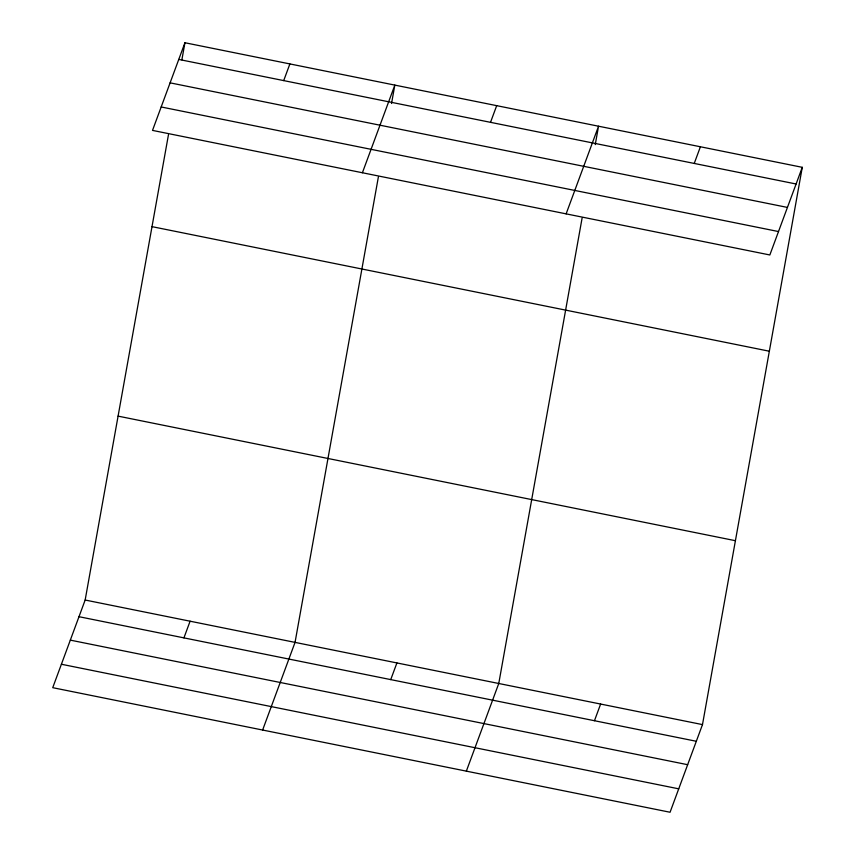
<?xml version="1.0" encoding="UTF-8"?>
<svg xmlns="http://www.w3.org/2000/svg" width="855" height="855" viewBox="0 0 855 855"><rect width="100%" height="100%" fill="white"/><g stroke="black" fill="none" stroke-linecap="round" stroke-linejoin="round"><path stroke-width="1.28" d="M802.268 167.324L769.842 254.972L152.511 130.398L184.936 42.75L802.268 167.324L702.489 724.602L670.064 812.25L52.732 687.677L85.158 600.028L168.467 134.705M181.88 59.829L184.936 42.75M378.359 177.06L295.05 642.383L262.624 730.031M391.537 103.498L394.828 85.105L362.402 172.753M582.084 218.164L498.764 683.498L466.349 771.135M595.251 144.602L598.543 126.219L566.128 213.868M283.71 80.605L289.877 63.933M183.932 637.883L190.099 621.2M490.514 122.34L496.691 105.657M390.735 679.607L396.912 662.935M694.239 163.444L700.405 146.771M594.46 720.722L600.627 704.05M178.77 59.423L796.101 183.996M170.102 82.85L787.434 207.423M161.178 106.971L778.51 231.555M152.008 226.65L769.34 351.223M118.086 416.129L735.418 540.702M85.158 600.028L702.489 724.602M78.991 616.701L696.323 741.274M70.324 640.128L687.655 764.701M61.4 664.25L678.731 788.834"/></g></svg>
